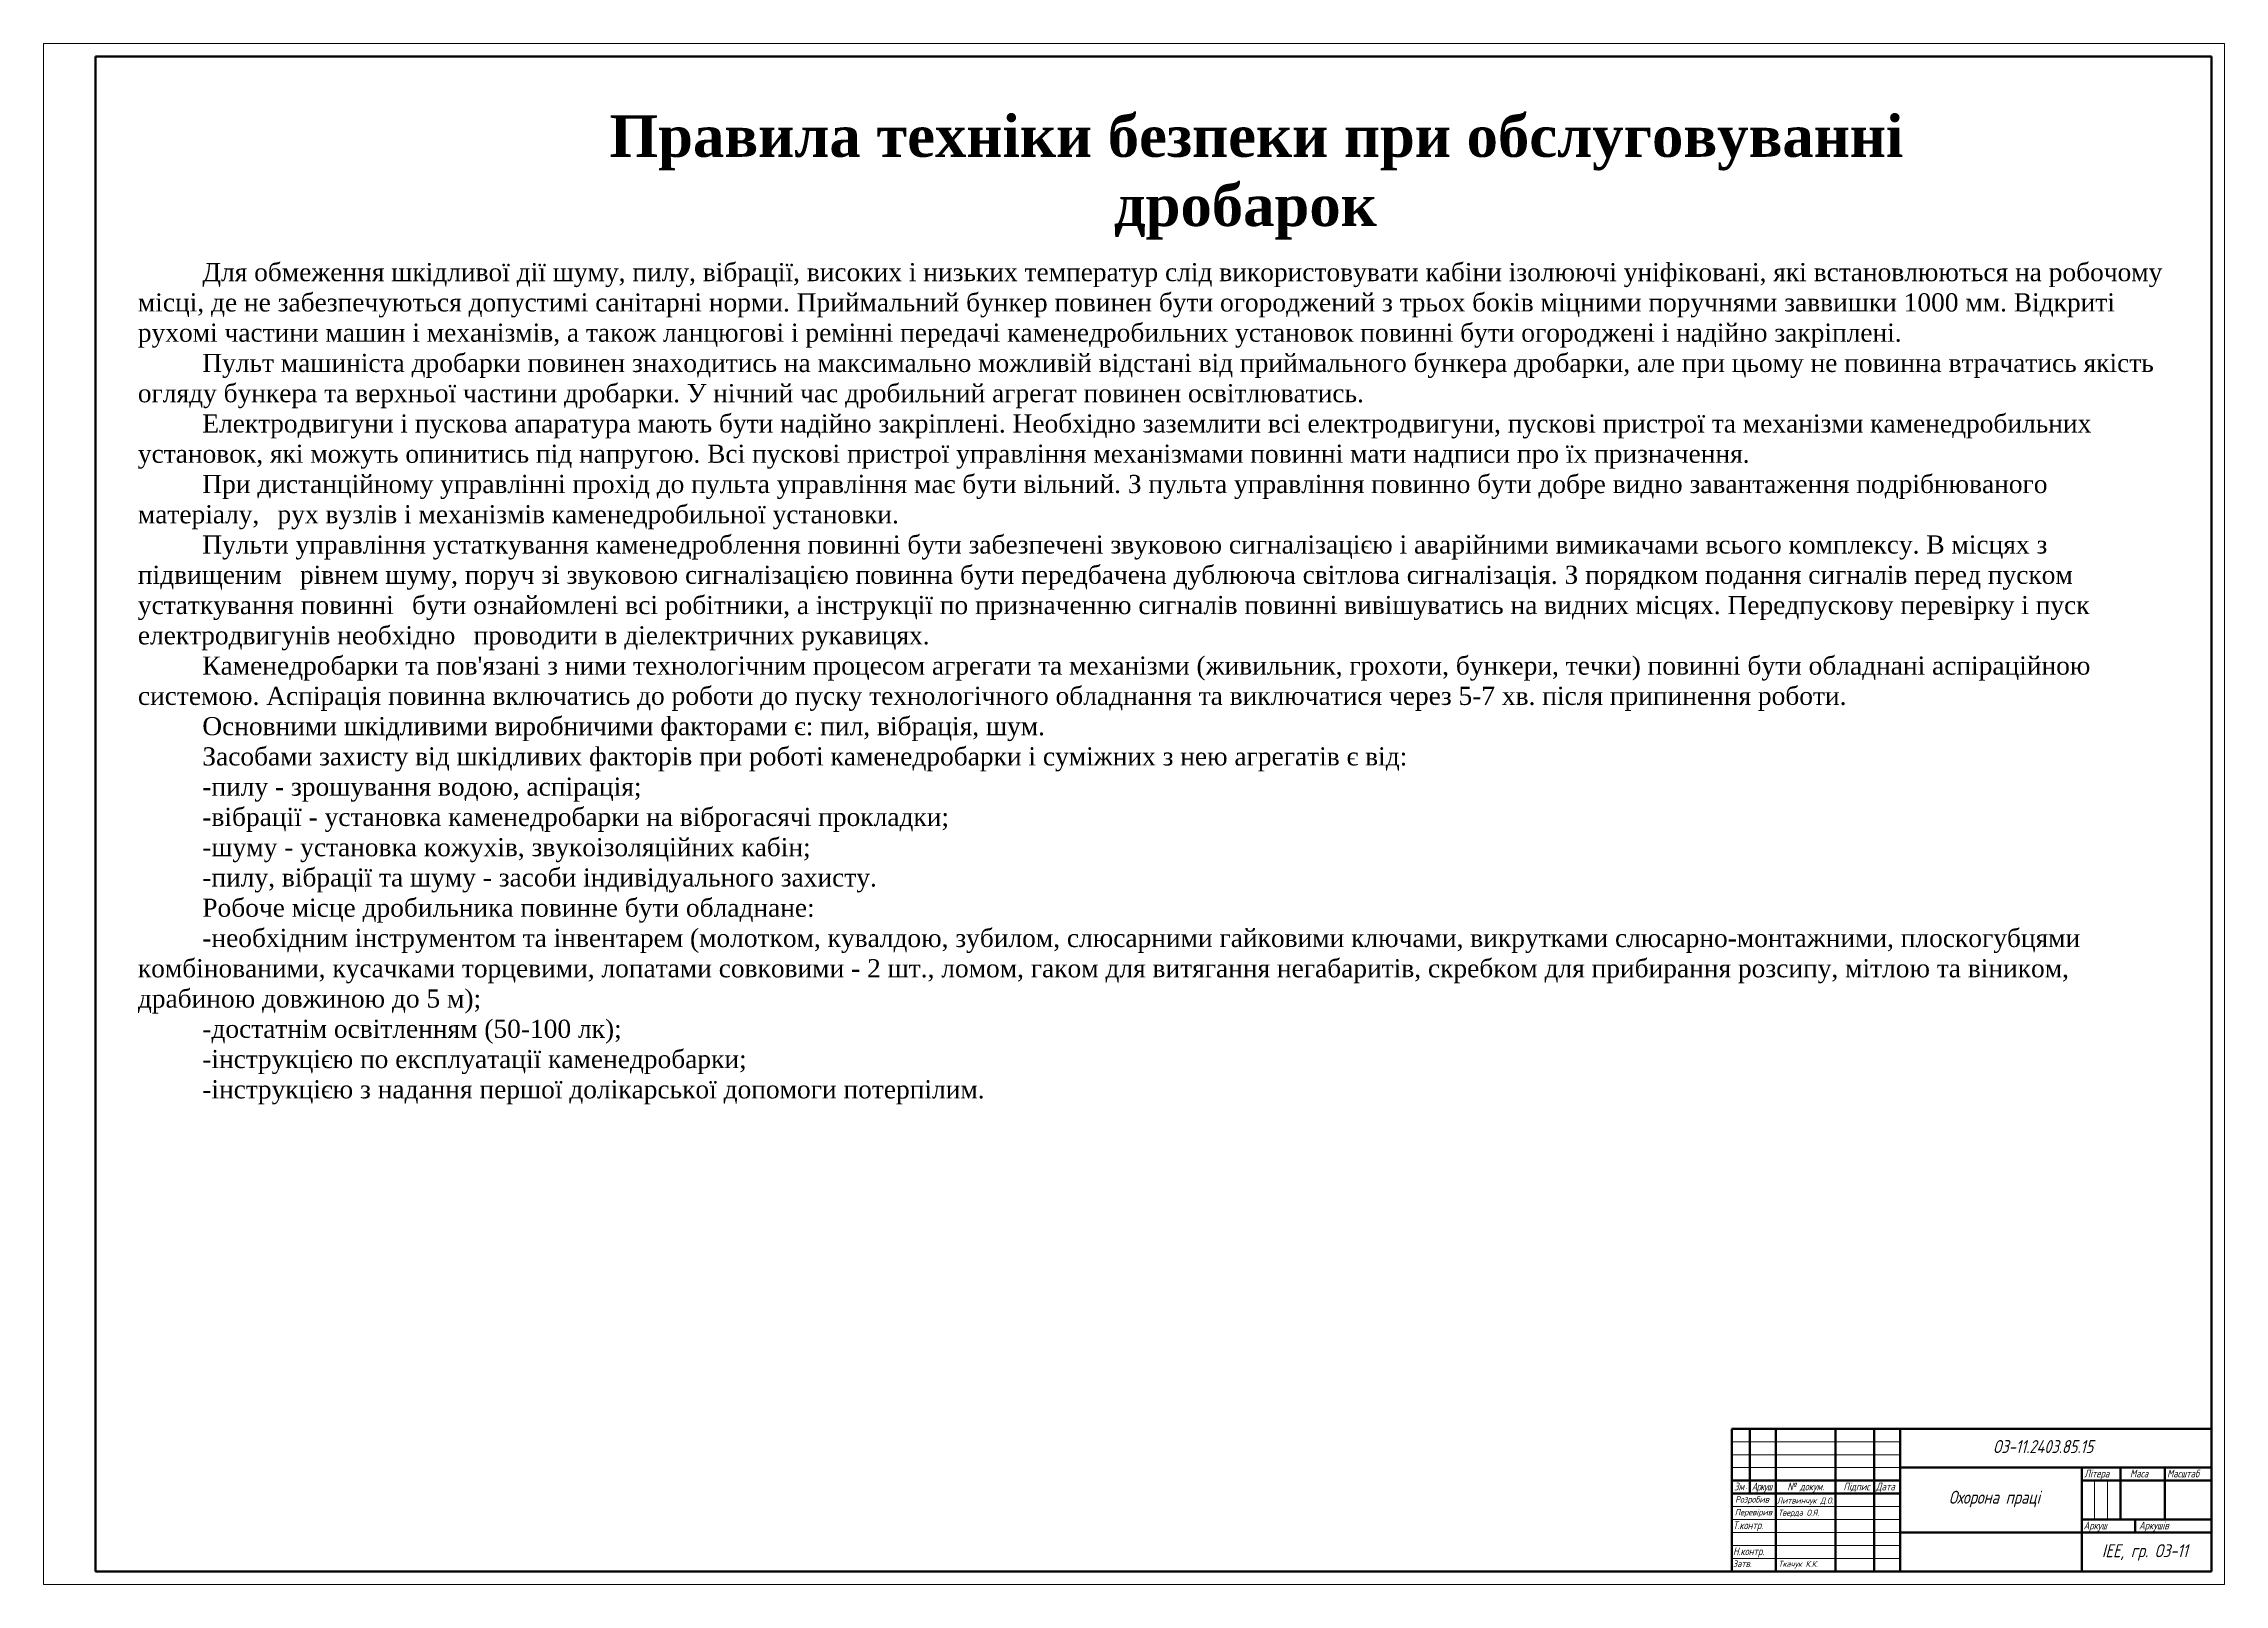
# Model space of a CAD drawing. Header units: millimetres. Extents: x 2024 to 2865, y 1521 to 2115.
import ezdxf

# ---------------------------------------------------------------- set-up
doc = ezdxf.new("R2010")
doc.units = ezdxf.units.MM
doc.linetypes.add('K5LT_BASIC', pattern=[0])
doc.linetypes.add('K5LT_THIN', pattern=[0])
doc.styles.add('KTEXTSTYLE', font='bgothl.ttf', dxfattribs={"width": 0.96, "height": 5})
doc.styles.get("Standard").update_dxf_attribs({"font": 'arial.ttf'})
doc.styles.add('стиль1', font='GOST_A.TTF', dxfattribs={"oblique": 15})

# ---------------------------------------------------------------- blocks, each defined once
blk = doc.blocks.new('U0')
at = {"color": 7, "linetype": 'K5LT_THIN', "lineweight": 18}
for p, q in [((0, 0), (0, 594)), ((0, 594), (841, 594)), ((841, 594), (841, 0)), ((651, 55), (716, 55)), ((651, 50), (716, 50)), ((651, 45), (716, 45)), ((790.96, 25), (790.96, 40)), ((795.98, 25), (795.98, 40)), ((651, 30), (716, 30)), ((651, 25), (716, 25)), ((651, 20), (716, 20)), ((651, 15), (716, 15)), ((651, 10), (716, 10)), ((841, 0), (0, 0))]:
    blk.add_line(p, q, dxfattribs=at)
at = {"color": 7, "linetype": 'K5LT_BASIC', "lineweight": 60}
for p, q in [((20, 5), (20, 589)), ((20, 589), (836, 589)), ((836, 589), (836, 5)), ((651, 60), (836, 60)), ((651, 5), (651, 60)), ((658, 35), (658, 60)), ((668, 5), (668, 60)), ((691, 5), (691, 60)), ((706, 5), (706, 60)), ((716, 5), (716, 60)), ((716, 45), (836, 45)), ((786, 5), (786, 45)), ((801, 25), (801, 45)), ((818, 25), (818, 45)), ((651, 40), (716, 40)), ((651, 35), (716, 35)), ((786, 40), (801, 40)), ((801, 40), (836, 40)), ((716, 20), (786, 20)), ((786, 25), (836, 25)), ((786, 20), (836, 20)), ((806.57, 20), (806.57, 25)), ((836, 5), (20, 5))]:
    blk.add_line(p, q, dxfattribs=at)
at = {"color": 7, "insert": (8.77, 258.85), "char_height": 2.5, "attachment_point": 1, "rotation": 90, "style": 'KTEXTSTYLE'}
blk.add_mtext('\\H3.5;\\W0.965;\\Q15;\\Q15; ', dxfattribs=at)
at = {"color": 7, "attachment_point": 1, "style": 'стиль1'}
for s, insert, char_height in [('Літера', (786.98, 44.23), 3), ('Маса', (804.6, 44.23), 3), ('Масштаб', (818.89, 44.25), 3), ('Зм', (651.95, 39.23), 3), ('Розробив', (652.31, 34.02), 2.5), ('.', (656.4, 39.23), 2.5), ('{\\T0.85;Аркуш}', (658.71, 39.23), 3), ('№ докум.', (672.45, 39.23), 3), ('Підпис', (694.08, 39.23), 3), ('Дата', (706.62, 39.23), 3), ('Перевірив', (652.19, 29.09), 2.5), ('Т.контр.', (651.5, 24.28), 3), ('Аркуш', (786.72, 24.23), 3), ('Аркушів', (808.08, 24.23), 3), ('Затв.', (651.5, 9.23), 2.5), ('Н.контр.', (651.5, 14.25), 3)]:
    blk.add_mtext(s, dxfattribs=dict(at, insert=insert, char_height=char_height))

msp = doc.modelspace()

# ---------------------------------------------------------------- block references
msp.add_blockref('U0', (2023.88, 1521.42))

# ---------------------------------------------------------------- texts
note = msp.add_mtext_dynamic_manual_height_columns('\\pi28.535;{\\fTimes New Roman|b1|i0|c204|p18;Правила техніки безпеки при обслуговуванні \\P\\pi223.11;дробарок\\P\\pi272.61;}', width=545.2204, gutter_width=12.5, heights=[52.37, 0], dxfattribs=dict(insert=(2213.54, 2087.77), char_height=16, attachment_point=1))
at = {"insert": (2072.66, 2030.83), "char_height": 7, "attachment_point": 1}
msp.add_mtext_dynamic_manual_height_columns("\\pi24.85,l-12.425;{\\fTimes New Roman|b0|i0|c204|p18;Для обмеження шкідливої дії шуму, пилу, вібрації, високих і низьких температур слід використовувати кабіни ізолюючі уніфіковані, які встановлюються на робочому місці, де не забезпечуються допустимі санітарні норми. Приймальний бункер повинен бути огороджений з трьох боків міцними поручнями заввишки 1000 мм. Відкриті \\H1.8806x; \\H0.53173x;рухомі частини машин і механізмів, а також ланцюгові і ремінні передачі каменедробильних установок повинні бути огороджені і надійно закріплені.\\H1.5871x; \\H0.63008x;\\P\\pt90.972;Пульт машиніста дробарки повинен знаходитись на максимально можливій відстані від приймального бункера дробарки, але при цьому не повинна втрачатись якість \\H1.6849x; \\H0.59349x;огляду бункера та верхньої частини дробарки. У нічний час дробильний агрегат повинен освітлюватись.\\H1.6523x; \\H0.60521x;\\P\\ptz;Електродвигуни і пускова апаратура мають бути надійно закріплені. Необхідно заземлити всі електродвигуни, пускові пристрої та механізми каменедробильних \\H1.6632x; \\H0.60125x;установок, які можуть опинитись під напругою. Всі пускові пристрої управління механізмами повинні мати надписи про їх призначення.\\H1.6596x; \\H0.60256x;\\PПри дистанційному управлінні прохід до пульта управління має бути вільний. З пульта управління повинно бути добре видно завантаження подрібнюваного матеріалу, \\H1.6608x; \\H0.60212x;рух вузлів і механізмів каменедробильної установки.\\H1.6604x; \\H0.60227x;\\PПульти управління устаткування каменедроблення повинні бути забезпечені звуковою сигналізацією і аварійними вимикачами всього комплексу. В місцях з підвищеним \\H1.6605x; \\H0.60222x;рівнем шуму, поруч зі звуковою сигналізацією повинна бути передбачена дублююча світлова сигналізація. З порядком подання сигналів перед пуском устаткування повинні \\H1.6605x; \\H0.60224x;бути ознайомлені всі робітники, а інструкції по призначенню сигналів повинні вивішуватись на видних місцях. Передпускову перевірку і пуск електродвигунів необхідно \\H1.6605x; \\H0.60223x;проводити в діелектричних рукавицях. \\H1.6605x; \\H0.60223x;\\PКаменедробарки та пов'язані з ними технологічним процесом агрегати та механізми (живильник, грохоти, бункери, течки) повинні бути обладнані аспіраційною \\H1.6605x; \\H0.60223x;системою. Аспірація повинна включатись до роботи до пуску технологічного обладнання та виключатися через 5-7 хв. після припинення роботи. \\H1.6605x; \\H0.60223x;\\PОсновними шкідливими виробничими факторами є: пил, вібрація, шум. \\H1.6605x; \\H0.60223x;\\PЗасобами захисту від шкідливих факторів при роботі каменедробарки і суміжних з нею агрегатів є від:\\H1.6605x; \\H0.60223x;\\P-пилу - зрошування водою, аспірація;\\H1.6605x; \\H0.60223x;\\P-вібрації - установка каменедробарки на віброгасячі прокладки;\\H1.6605x; \\H0.60223x;\\P-шуму - установка кожухів, звукоізоляційних кабін;\\H1.6605x; \\H0.60223x;\\P-пилу, вібрації та шуму - засоби індивідуального захисту.\\H1.6605x; \\H0.60223x;\\PРобоче місце дробильника повинне бути обладнане:\\H1.6605x; \\H0.60223x;\\P-необхідним інструментом та інвентарем (молотком, кувалдою, зубилом, слюсарними гайковими ключами, викрутками слюсарно-монтажними, плоскогубцями \\H1.6605x; \\H0.60223x;комбінованими, кусачками торцевими, лопатами совковими - 2 шт., ломом, гаком для витягання негабаритів, скребком для прибирання розсипу, мітлою та віником, \\H1.6605x; \\H0.60223x;драбиною довжиною до 5 м);\\H1.6605x; \\H0.60223x;\\P-достатнім освітленням (50-100 лк);\\H1.6605x; \\H0.60223x;\\P-інструкцією по експлуатації каменедробарки;\\H1.6605x; \\H0.60223x;\\P-інструкцією з надання першої долікарської допомоги потерпілим.\\H1.6605x; }", width=768.7796, gutter_width=12.5, heights=[513.33], dxfattribs=at)
at = {"attachment_point": 1, "style": 'стиль1'}
for s, width, heights, insert, char_height in [('ОЗ-11.2403.85.15', 58.5554, [0], (2775.69, 1577.05), 5), ('Охорона праці', 82.7346, [0], (2758.63, 1557.51), 5), ('Литвинчук Д.О.', 24.6868, [6.09], (2692.33, 1554.89), 2.3), ('Тверда О.Я.', 22.865, [0], (2692.8, 1550.21), 2.3), ('ІЕЕ, гр. ОЗ-11', 49.7974, [0], (2817.67, 1536.9), 5), ('Ткачук К.К.', 23.0241, [0], (2692.9, 1530.49), 2.3)]:
    msp.add_mtext_dynamic_manual_height_columns(s, width=width, gutter_width=12.5, heights=heights, dxfattribs=dict(at, insert=insert, char_height=char_height))

doc.saveas('drawing.dxf')
